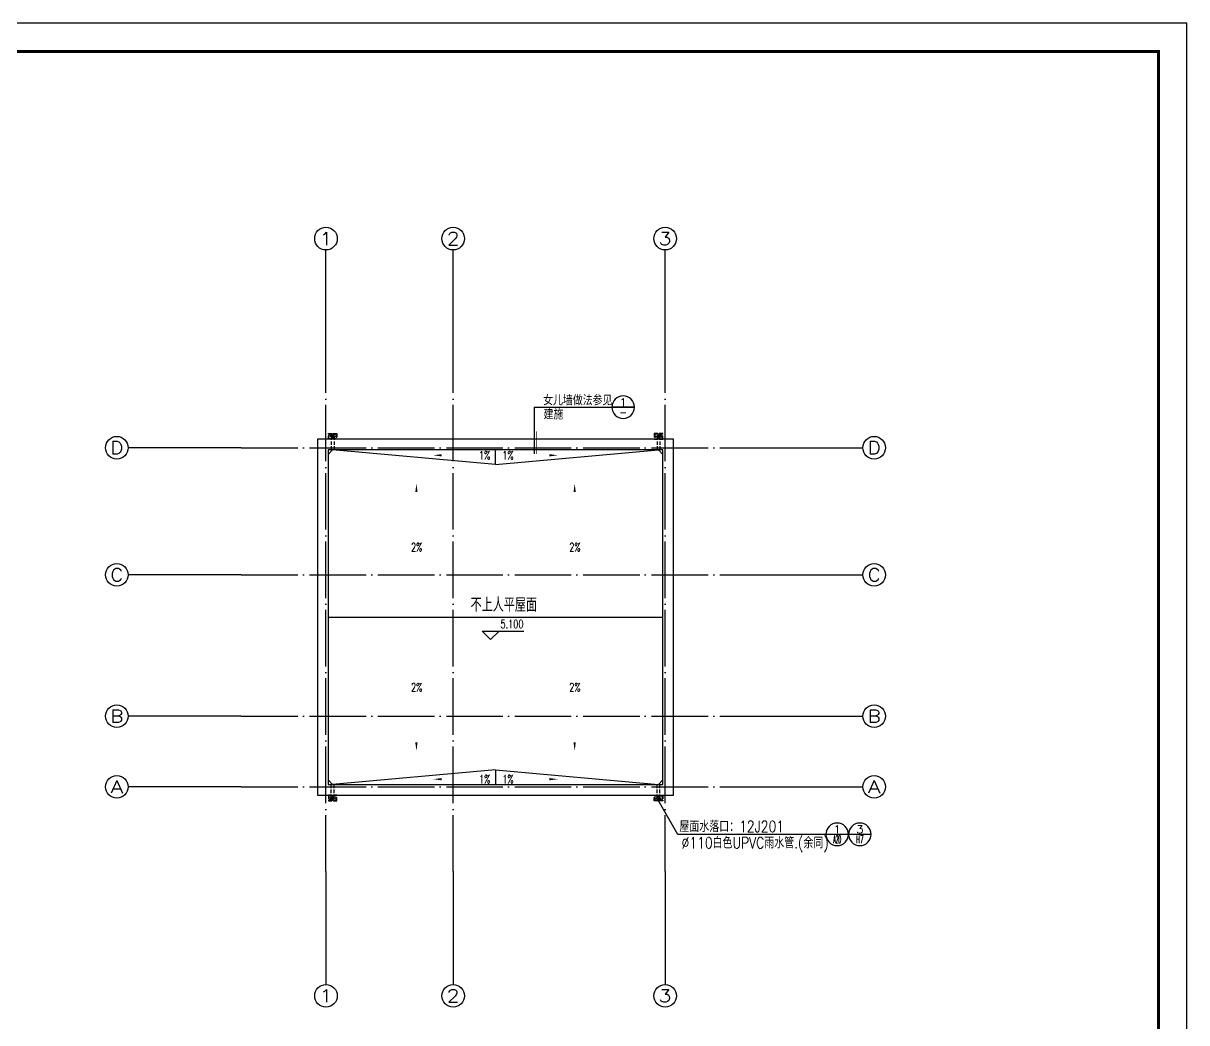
# Model space of a CAD drawing. Extents: x 5279878 to 5976284, y -275259 to -27697.
# Drawn here: x 5358558 to 5399727, y -188279 to -152905 of the extents above; entities that cross this region are included whole.
import ezdxf
from ezdxf.enums import TextEntityAlignment as Align

# ---------------------------------------------------------------- set-up
doc = ezdxf.new("R2010")
doc.units = 0
doc.header["$LTSCALE"] = 1000
doc.header["$MEASUREMENT"] = 0
for name, pattern in [('CONTINOUS', [0]), ('DASH_50', [0.175, 0.125, -0.05]), ('DOTE', [2.42, 2, -0.2, 0.02, -0.2])]:
    doc.linetypes.add(name, pattern=pattern)
doc.layers.get('0').update_dxf_attribs({"linetype": 'CONTINUOUS'})
doc.layers.add('_0', color=7, linetype='CONTINUOUS', lineweight=25)
for name, color, linetype in [('AXIS', 3, 'CONTINUOUS'), ('AXIS_TEXT', 7, 'CONTINUOUS'), ('DIM_ELEV', 3, 'CONTINUOUS'), ('DIM_SYMB', 3, 'CONTINUOUS'), ('DOTE', 252, 'CONTINUOUS'), ('LAYER1', 143, 'CONTINUOUS'), ('PUB_DIM', 3, 'CONTINUOUS'), ('PUB_TEXT', 7, 'CONTINUOUS'), ('PUB_TITLE', 4, 'CONTINUOUS')]:
    doc.layers.add(name, color=color, linetype=linetype)
doc.styles.add('_HZTXT', font='txt.shx', dxfattribs={"width": 0.8, "bigfont": 'HZTXT.shx'})
doc.styles.add('_TCH_AXIS', font='COMPLEX', dxfattribs={"bigfont": 'GBCBIG'})
doc.styles.add('_TCH_DIM', font='SIMPLEX', dxfattribs={"bigfont": 'GBCBIG'})
doc.styles.add('COMP', font='COMPLEX', dxfattribs={"bigfont": 'hztxt'})
doc.styles.add('COMPLEX', font='COMPLEX')

# ---------------------------------------------------------------- blocks, each defined once
blk = doc.blocks.new('A$C05153518')
at = {"layer": 'LAYER1'}
h = blk.add_hatch(color=256, dxfattribs=at)
edge = h.paths.add_edge_path()
edge.add_ellipse((200, 200), major_axis=(77.8, 77.8), ratio=1, start_angle=315, end_angle=405, ccw=False)
edge.add_line((310, 200), (300, 200))
edge.add_ellipse((200, 200), major_axis=(-70.7, 70.7), ratio=1, start_angle=225, end_angle=315)
edge.add_line((200, 300), (200, 310))
edge = h.paths.add_edge_path()
edge.add_line((200, 310), (200, 300))
edge.add_ellipse((200, 200), major_axis=(70.7, 70.7), ratio=1, start_angle=45, end_angle=135)
edge.add_line((100, 200), (90, 200))
edge.add_ellipse((200, 200), major_axis=(-77.8, 77.8), ratio=1, start_angle=-45, end_angle=45, ccw=False)
edge = h.paths.add_edge_path()
edge.add_line((90, 200), (100, 200))
edge.add_ellipse((200, 200), major_axis=(-70.7, 70.7), ratio=1, start_angle=45, end_angle=135)
edge.add_line((200, 100), (200, 90))
edge.add_ellipse((200, 200), major_axis=(77.8, 77.8), ratio=1, start_angle=135, end_angle=225, ccw=False)
edge = h.paths.add_edge_path()
edge.add_line((300, 200), (310, 200))
edge.add_ellipse((200, 200), major_axis=(-77.8, 77.8), ratio=1, start_angle=135, end_angle=225, ccw=False)
edge.add_line((200, 90), (200, 100))
edge.add_ellipse((200, 200), major_axis=(70.7, 70.7), ratio=1, start_angle=225, end_angle=315)
h = blk.add_hatch(color=256, dxfattribs=at)
edge = h.paths.add_edge_path()
edge.add_ellipse((200, 200), major_axis=(77.8, 77.8), ratio=1, start_angle=315, end_angle=405, ccw=False)
edge.add_line((310, 200), (300, 200))
edge.add_ellipse((200, 200), major_axis=(-70.7, 70.7), ratio=1, start_angle=225, end_angle=315)
edge.add_line((200, 300), (200, 310))
edge = h.paths.add_edge_path()
edge.add_line((200, 310), (200, 300))
edge.add_ellipse((200, 200), major_axis=(70.7, 70.7), ratio=1, start_angle=45, end_angle=135)
edge.add_line((100, 200), (90, 200))
edge.add_ellipse((200, 200), major_axis=(-77.8, 77.8), ratio=1, start_angle=-45, end_angle=45, ccw=False)
edge = h.paths.add_edge_path()
edge.add_line((90, 200), (100, 200))
edge.add_ellipse((200, 200), major_axis=(-70.7, 70.7), ratio=1, start_angle=45, end_angle=135)
edge.add_line((200, 100), (200, 90))
edge.add_ellipse((200, 200), major_axis=(77.8, 77.8), ratio=1, start_angle=135, end_angle=225, ccw=False)
edge = h.paths.add_edge_path()
edge.add_line((300, 200), (310, 200))
edge.add_ellipse((200, 200), major_axis=(-77.8, 77.8), ratio=1, start_angle=135, end_angle=225, ccw=False)
edge.add_line((200, 90), (200, 100))
edge.add_ellipse((200, 200), major_axis=(70.7, 70.7), ratio=1, start_angle=225, end_angle=315)
at = {"layer": 'DOTE'}
for p, q in [((400, 200), (0, 200)), ((200, 400), (200, 0)), ((200, 400), (200, 0)), ((200, 400), (200, 0))]:
    blk.add_line(p, q, dxfattribs=at)
at = {"layer": 'LAYER1'}
for radius in [110, 110, 100, 100]:
    blk.add_circle((200, 200), radius, dxfattribs=at)
blk = doc.blocks.new('A$C395401BF')
at = {"layer": 'LAYER1', "xscale": -0.5, "yscale": 0.5, "zscale": 0.5, "rotation": 180}
blk.add_blockref('A$C05153518', (0, 200), dxfattribs=at)
blk = doc.blocks.new('_INDEX')
blk.add_line((-0.5, 0), (0.5, 0))
blk.add_circle((0, 0), 0.5)
at = {"style": 'COMP'}
for tag, width, p, p2 in [('1', 2.333333, (-0.17, 0.05), (0.17, 0.05)), ('-', 1.166667, (-0.17, -0.39), (0.17, -0.39))]:
    blk.add_attdef(tag, text='', height=0.34, dxfattribs=dict(at, width=width)).set_placement(p, p2, align=Align.FIT)
blk = doc.blocks.new('_AXISO')
blk.add_circle((0, 0), 0.5)
at = {"layer": 'AXIS_TEXT', "style": 'COMPLEX', "width": 1.041667}
blk.add_attdef('A', text='', height=0.56, dxfattribs=at).set_placement((-0.25, -0.28), (0.25, -0.28), align=Align.FIT)

msp = doc.modelspace()

# ---------------------------------------------------------------- linework, layer by layer
for p, q in [((5369504.1, -168007.7), (5369349.1, -168168.8)), ((5375269.1, -168523.2), (5369504.1, -168007.7)), ((5375269.1, -168523.2), (5381034.1, -168007.7)), ((5381034.1, -168007.7), (5381189.1, -168168.8)), ((5375269.1, -179332.3), (5369504.1, -179847.7)), ((5375269.1, -179332.3), (5381034.1, -179847.7)), ((5369504.1, -179847.7), (5369349.1, -179686.7)), ((5381034.1, -179847.7), (5381189.1, -179686.7))]:
    msp.add_line(p, q)
at = {"color": 0}
msp.add_line((5369349.1, -173927.7), (5381189.1, -173927.7), dxfattribs=at)
for points in [[(5381569.1, -167627.7), (5368969.1, -167627.7), (5368969.1, -180227.7), (5381569.1, -180227.7)], [(5381189.1, -168007.7), (5369349.1, -168007.7), (5369349.1, -179847.7), (5381189.1, -179847.7)]]:
    msp.add_lwpolyline(points, close=True, dxfattribs=at)
at = {"layer": '_0', "color": 0}
for p, q in [((5375269.1, -168523.2), (5375269.1, -168007.7)), ((5375269.1, -179332.3), (5375269.1, -179847.7))]:
    msp.add_line(p, q, dxfattribs=at)
at = {"layer": 'AXIS', "color": 0}
for p, q in [((5369269.1, -164927.7), (5369269.1, -160927.7)), ((5373769.1, -164927.7), (5373769.1, -160927.7)), ((5381269.1, -164927.7), (5381269.1, -160927.7)), ((5366269.1, -167927.7), (5362269.1, -167927.7)), ((5384269.1, -167927.7), (5388269.1, -167927.7)), ((5366269.1, -172427.7), (5362269.1, -172427.7)), ((5384269.1, -172427.7), (5388269.1, -172427.7)), ((5366269.1, -177427.7), (5362269.1, -177427.7)), ((5384269.1, -177427.7), (5388269.1, -177427.7)), ((5366269.1, -179927.7), (5362269.1, -179927.7)), ((5384269.1, -179927.7), (5388269.1, -179927.7)), ((5369269.1, -182927.7), (5369269.1, -186927.7)), ((5373769.1, -182927.7), (5373769.1, -186927.7)), ((5381269.1, -182927.7), (5381269.1, -186927.7))]:
    msp.add_line(p, q, dxfattribs=at)
at = {"layer": 'DIM_ELEV'}
for p, q in [((5375091.7, -174721), (5374791.7, -174421)), ((5374791.7, -174421), (5376276.2, -174421)), ((5375091.7, -174721), (5375391.7, -174421))]:
    msp.add_line(p, q, dxfattribs=at)
at = {"layer": 'DIM_SYMB'}
for points in [[(5374585.6, -168196.1, 0, 0, 0), (5373063.8, -168196.1, 0, 80, 0), (5373363.8, -168196.1, 0, 0, 0)], [(5375952.6, -168196.1, 0, 0, 0), (5377474.4, -168196.1, 0, 80, 0), (5377174.4, -168196.1, 0, 0, 0)], [(5374585.6, -179659.4, 0, 0, 0), (5373063.8, -179659.4, 0, 80, 0), (5373363.8, -179659.4, 0, 0, 0)], [(5375952.6, -179659.4, 0, 0, 0), (5377474.4, -179659.4, 0, 80, 0), (5377174.4, -179659.4, 0, 0, 0)]]:
    msp.add_lwpolyline(points, format="xyseb", dxfattribs=at)
at = {"layer": 'DIM_SYMB', "color": 0}
for points in [[(5372469.8, -171194.8, 0, 0, 0), (5372469.8, -169198, 0, 80, 0), (5372469.8, -169498, 0, 0, 0)], [(5378068.4, -171194.8, 0, 0, 0), (5378068.4, -169198, 0, 80, 0), (5378068.4, -169498, 0, 0, 0)], [(5372469.8, -176660.7, 0, 0, 0), (5372469.8, -178657.4, 0, 80, 0), (5372469.8, -178357.4, 0, 0, 0)], [(5378068.4, -176660.7, 0, 0, 0), (5378068.4, -178657.4, 0, 80, 0), (5378068.4, -178357.4, 0, 0, 0)]]:
    msp.add_lwpolyline(points, format="xyseb", dxfattribs=at)
at = {"layer": 'DOTE', "linetype": 'DOTE'}
for p, q in [((5369269.1, -182927.7), (5369269.1, -164927.7)), ((5373769.1, -182927.7), (5373769.1, -164927.7)), ((5381269.1, -182927.7), (5381269.1, -164927.7)), ((5366269.1, -167927.7), (5384269.1, -167927.7)), ((5366269.1, -172427.7), (5384269.1, -172427.7)), ((5366269.1, -177427.7), (5384269.1, -177427.7)), ((5366269.1, -179927.7), (5384269.1, -179927.7))]:
    msp.add_line(p, q, dxfattribs=at)
at = {"layer": 'DOTE'}
for p, q in [((5369604.1, -167527.7), (5369404.1, -167527.7)), ((5380934.1, -167527.7), (5381134.1, -167527.7)), ((5369604.1, -180327.7), (5369404.1, -180327.7)), ((5380934.1, -180327.7), (5381134.1, -180327.7))]:
    msp.add_line(p, q, dxfattribs=at)
at = {"layer": 'LAYER1', "linetype": 'DASH_50'}
for p, q in [((5369461.5, -167501.5), (5369374.1, -167447.7)), ((5369454.1, -167527.7), (5369454, -168007.7)), ((5369554.1, -167527.7), (5369554.1, -168007.7)), ((5380984.1, -167527.7), (5380984.1, -168007.7)), ((5381076.7, -167501.5), (5381164.1, -167447.7)), ((5381084.1, -167527.7), (5381084.2, -168007.7)), ((5369454.1, -180327.7), (5369454, -179847.7)), ((5369554.1, -180327.7), (5369554.1, -179847.7)), ((5380984.1, -180327.7), (5380984.1, -179847.7)), ((5381084.1, -180327.7), (5381084.2, -179847.7)), ((5369461.5, -180353.9), (5369374.1, -180407.7)), ((5381076.7, -180353.9), (5381164.1, -180407.7))]:
    msp.add_line(p, q, dxfattribs=at)
for points in [[(5369654.1, -167627.7), (5369354.1, -167627.7), (5369354.1, -167427.7), (5369654.1, -167427.7)], [(5369634.1, -167607.7), (5369374.1, -167607.7), (5369374.1, -167447.7), (5369634.1, -167447.7)], [(5380884.1, -167627.7), (5381184.1, -167627.7), (5381184.1, -167427.7), (5380884.1, -167427.7)], [(5380904.1, -167607.7), (5381164.1, -167607.7), (5381164.1, -167447.7), (5380904.1, -167447.7)], [(5369654.1, -180227.7), (5369354.1, -180227.7), (5369354.1, -180427.7), (5369654.1, -180427.7)], [(5369634.1, -180247.7), (5369374.1, -180247.7), (5369374.1, -180407.7), (5369634.1, -180407.7)], [(5380884.1, -180227.7), (5381184.1, -180227.7), (5381184.1, -180427.7), (5380884.1, -180427.7)], [(5380904.1, -180247.7), (5381164.1, -180247.7), (5381164.1, -180407.7), (5380904.1, -180407.7)]]:
    msp.add_lwpolyline(points, close=True, dxfattribs=at)
at = {"layer": 'LAYER1', "linetype": 'CONTINOUS'}
for centre in [(5369504.1, -167527.7), (5381034.1, -167527.7), (5369504.1, -180327.7), (5381034.1, -180327.7)]:
    msp.add_circle(centre, 50, dxfattribs=at)
at = {"layer": 'PUB_DIM'}
for p, q in [((5376630.9, -166493.3), (5380185.1, -166493.3)), ((5376630.9, -166493.3), (5376630.9, -168140.1)), ((5381722.3, -181611.4), (5381022.5, -180407.7)), ((5388391.6, -181611.4), (5381722.3, -181611.4))]:
    msp.add_line(p, q, dxfattribs=at)
at = {"layer": 'PUB_DIM', "const_width": 30}
msp.add_lwpolyline([(5376723.9, -168145.5), (5376723.9, -167351.8)], dxfattribs=at)
at = {"layer": 'PUB_TITLE', "color": 4}
msp.add_lwpolyline([(5315626.8, -212305.2), (5399726.8, -212305.2), (5399726.8, -152905.2), (5315626.8, -152905.2)], close=True, dxfattribs=at)
at = {"layer": 'PUB_TITLE', "color": 4, "const_width": 100}
msp.add_lwpolyline([(5318126.8, -211305.2), (5398726.8, -211305.2), (5398726.8, -153905.2), (5318126.8, -153905.2)], close=True, dxfattribs=at)

# ---------------------------------------------------------------- block references
at = {"extrusion": (0, 0, -1), "xscale": -1, "zscale": -1}
msp.add_blockref('A$C395401BF', (-5369404.1, -167627.7), dxfattribs=at)
at = {"extrusion": (0, 0, -1), "zscale": -1}
msp.add_blockref('A$C395401BF', (-5381134.1, -167627.7), dxfattribs=at)
at = {"extrusion": (0, 0, -1), "zscale": -1, "rotation": 180}
msp.add_blockref('A$C395401BF', (-5369404.1, -180227.7), dxfattribs=at)
at = {"extrusion": (0, 0, -1), "xscale": -1, "zscale": -1, "rotation": 180}
msp.add_blockref('A$C395401BF', (-5381134.1, -180227.7), dxfattribs=at)
at = {"layer": 'AXIS', "color": 0}
ref = msp.add_blockref('_AXISO', (5369269.1, -160527.7), dxfattribs=dict(at, xscale=800, yscale=800, zscale=800))
ref.add_attrib('A', '1', dxfattribs={"layer": 'AXIS_TEXT', "color": 0, "height": 452.5, "style": '_TCH_AXIS', "width": 2.333333}).set_placement((5369042.8, -160754), (5369495.4, -160754), align=Align.FIT)
ref = msp.add_blockref('_AXISO', (5373769.1, -160527.7), dxfattribs=dict(at, xscale=800, yscale=800, zscale=800))
ref.add_attrib('A', '2', dxfattribs={"layer": 'AXIS_TEXT', "color": 0, "height": 452.5, "style": '_TCH_AXIS', "width": 1.5}).set_placement((5373542.8, -160754), (5373995.4, -160754), align=Align.FIT)
ref = msp.add_blockref('_AXISO', (5381269.1, -160527.7), dxfattribs=dict(at, xscale=800, yscale=800, zscale=800))
ref.add_attrib('A', '3', dxfattribs={"layer": 'AXIS_TEXT', "color": 0, "height": 452.5, "style": '_TCH_AXIS', "width": 1.5}).set_placement((5381042.8, -160754), (5381495.4, -160754), align=Align.FIT)
ref = msp.add_blockref('_AXISO', (5361869.1, -167927.7), dxfattribs=dict(at, xscale=800, yscale=800, zscale=800))
ref.add_attrib('A', 'D', dxfattribs={"layer": 'AXIS_TEXT', "color": 0, "height": 452.5, "style": '_TCH_AXIS', "width": 1.235294}).set_placement((5361642.8, -168154), (5362095.4, -168154), align=Align.FIT)
ref = msp.add_blockref('_AXISO', (5388669.1, -167927.7), dxfattribs=dict(at, xscale=800, yscale=800, zscale=800))
ref.add_attrib('A', 'D', dxfattribs={"layer": 'AXIS_TEXT', "color": 0, "height": 452.5, "style": '_TCH_AXIS', "width": 1.235294}).set_placement((5388442.8, -168154), (5388895.4, -168154), align=Align.FIT)
ref = msp.add_blockref('_AXISO', (5361869.1, -172427.7), dxfattribs=dict(at, xscale=800, yscale=800, zscale=800))
ref.add_attrib('A', 'C', dxfattribs={"layer": 'AXIS_TEXT', "color": 0, "height": 452.5, "style": '_TCH_AXIS', "width": 1.4}).set_placement((5361642.8, -172654), (5362095.4, -172654), align=Align.FIT)
ref = msp.add_blockref('_AXISO', (5388669.1, -172427.7), dxfattribs=dict(at, xscale=800, yscale=800, zscale=800))
ref.add_attrib('A', 'C', dxfattribs={"layer": 'AXIS_TEXT', "color": 0, "height": 452.5, "style": '_TCH_AXIS', "width": 1.4}).set_placement((5388442.8, -172654), (5388895.4, -172654), align=Align.FIT)
ref = msp.add_blockref('_AXISO', (5361869.1, -177427.7), dxfattribs=dict(at, xscale=800, yscale=800, zscale=800))
ref.add_attrib('A', 'B', dxfattribs={"layer": 'AXIS_TEXT', "color": 0, "height": 452.5, "style": '_TCH_AXIS', "width": 1.235294}).set_placement((5361642.8, -177654), (5362095.4, -177654), align=Align.FIT)
ref = msp.add_blockref('_AXISO', (5388669.1, -177427.7), dxfattribs=dict(at, xscale=800, yscale=800, zscale=800))
ref.add_attrib('A', 'B', dxfattribs={"layer": 'AXIS_TEXT', "color": 0, "height": 452.5, "style": '_TCH_AXIS', "width": 1.235294}).set_placement((5388442.8, -177654), (5388895.4, -177654), align=Align.FIT)
ref = msp.add_blockref('_AXISO', (5361869.1, -179927.7), dxfattribs=dict(at, xscale=800, yscale=800, zscale=800))
ref.add_attrib('A', 'A', dxfattribs={"layer": 'AXIS_TEXT', "color": 0, "height": 452.5, "style": '_TCH_AXIS', "width": 1.166667}).set_placement((5361642.8, -180154), (5362095.4, -180154), align=Align.FIT)
ref = msp.add_blockref('_AXISO', (5388669.1, -179927.7), dxfattribs=dict(at, xscale=800, yscale=800, zscale=800))
ref.add_attrib('A', 'A', dxfattribs={"layer": 'AXIS_TEXT', "color": 0, "height": 452.5, "style": '_TCH_AXIS', "width": 1.166667}).set_placement((5388442.8, -180154), (5388895.4, -180154), align=Align.FIT)
ref = msp.add_blockref('_AXISO', (5369269.1, -187327.7), dxfattribs=dict(at, xscale=800, yscale=800, zscale=800))
ref.add_attrib('A', '1', dxfattribs={"layer": 'AXIS_TEXT', "color": 0, "height": 452.5, "style": '_TCH_AXIS', "width": 2.333333}).set_placement((5369042.8, -187554), (5369495.4, -187554), align=Align.FIT)
ref = msp.add_blockref('_AXISO', (5373769.1, -187327.7), dxfattribs=dict(at, xscale=800, yscale=800, zscale=800))
ref.add_attrib('A', '2', dxfattribs={"layer": 'AXIS_TEXT', "color": 0, "height": 452.5, "style": '_TCH_AXIS', "width": 1.5}).set_placement((5373542.8, -187554), (5373995.4, -187554), align=Align.FIT)
ref = msp.add_blockref('_AXISO', (5381269.1, -187327.7), dxfattribs=dict(at, xscale=800, yscale=800, zscale=800))
ref.add_attrib('A', '3', dxfattribs={"layer": 'AXIS_TEXT', "color": 0, "height": 452.5, "style": '_TCH_AXIS', "width": 1.5}).set_placement((5381042.8, -187554), (5381495.4, -187554), align=Align.FIT)
at = {"layer": 'PUB_DIM'}
ref = msp.add_blockref('_INDEX', (5379785.1, -166493.3), dxfattribs=dict(at, xscale=-800, yscale=800, zscale=800))
ref.add_attrib('1', '1', dxfattribs={"layer": '0', "height": 272, "style": 'COMP', "width": 2.333333}).set_placement((5379649.1, -166453.3), (5379921.1, -166453.3), align=Align.FIT)
ref.add_attrib('-', '-', dxfattribs={"layer": '0', "height": 272, "style": 'COMP', "width": 1.166667}).set_placement((5379649.1, -166805.3), (5379921.1, -166805.3), align=Align.FIT)
ref = msp.add_blockref('_INDEX', (5387359.5, -181611.4), dxfattribs=dict(at, xscale=-800, yscale=800, zscale=800))
ref.add_attrib('1', '1', dxfattribs={"layer": '0', "height": 272, "style": 'COMP', "width": 2.333333}).set_placement((5387223.5, -181571.4), (5387495.5, -181571.4), align=Align.FIT)
ref.add_attrib('-', 'A20', dxfattribs={"layer": '0', "height": 272, "style": 'COMP', "width": 0.381818}).set_placement((5387223.5, -181923.4), (5387495.5, -181923.4), align=Align.FIT)
ref = msp.add_blockref('_INDEX', (5388159.5, -181611.4), dxfattribs=dict(at, xscale=-800, yscale=800, zscale=800))
ref.add_attrib('1', '3', dxfattribs={"layer": '0', "height": 272, "style": 'COMP', "width": 1.5}).set_placement((5388023.5, -181571.4), (5388295.5, -181571.4), align=Align.FIT)
ref.add_attrib('-', 'H7', dxfattribs={"layer": '0', "height": 272, "style": 'COMP', "width": 0.552632}).set_placement((5388023.5, -181923.4), (5388295.5, -181923.4), align=Align.FIT)

# ---------------------------------------------------------------- texts
at = {"layer": 'PUB_DIM', "style": '_HZTXT', "width": 0.8}
for s, height, p in [('女儿墙做法参见', 350, (5376954.4, -166426.2)), ('建施', 350, (5376967.2, -166926.5)), ('不上人平屋面', 490.23, (5374385.1, -173732.3)), ('屋面水落口：12J201', 400, (5381774.7, -181532.5)), ('%%C110白色UPVC雨水管.(余同)', 400, (5381853.1, -182110.5))]:
    msp.add_text(s, height=height, dxfattribs=at).set_placement(p)
at = {"layer": 'PUB_TEXT', "style": '_TCH_DIM', "width": 0.705882}
for s, p in [('1%', (5374685.7, -168344.8)), ('1%', (5375512.5, -168344.8)), ('5.100', (5375446.2, -174316)), ('1%', (5374685.7, -179808.1)), ('1%', (5375512.5, -179808.1))]:
    msp.add_text(s, height=297.5, dxfattribs=at).set_placement(p)
at = {"layer": 'PUB_TEXT', "color": 0, "style": '_TCH_DIM', "width": 0.705882}
for p in [(5372279.8, -171597.3), (5377878.4, -171597.3), (5372279.8, -176555.7), (5377878.4, -176555.7)]:
    msp.add_text('2%', height=297.5, dxfattribs=at).set_placement(p)

doc.saveas('drawing.dxf')
